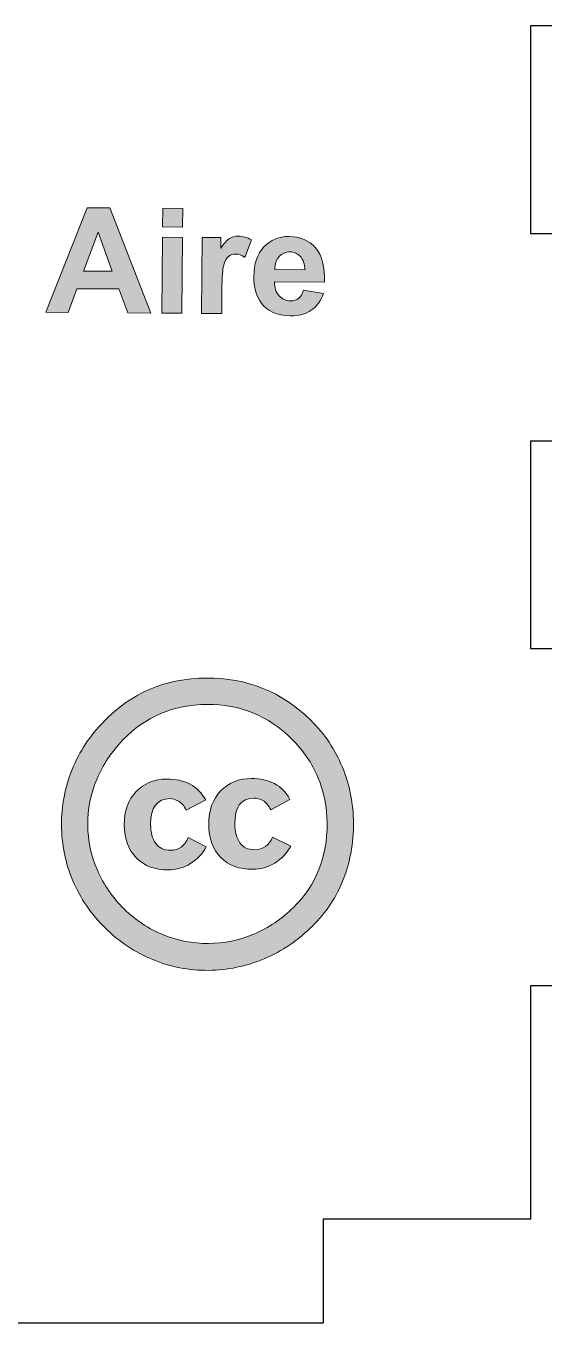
# Model space of a CAD drawing. Header units: inches. Extents: x -69 to 366, y -28 to 237.
# Drawn here: x 121.5 to 146.5, y -27.5 to 35 of the extents above; entities that cross this region are included whole.
import ezdxf

# ---------------------------------------------------------------- set-up
doc = ezdxf.new("R2010")
doc.units = ezdxf.units.IN
doc.header["$MEASUREMENT"] = 0
doc.layers.add('Corte Exterior', color=1, linetype='Continuous')
doc.layers.add('Graba Raster', color=2, linetype='Continuous')

msp = doc.modelspace()

# ---------------------------------------------------------------- hatches: boundary and pattern name
at = {"layer": 'Graba Raster', "true_color": 0x575756}
h = msp.add_hatch(color=251, dxfattribs=at)
h.dxf.hatch_style = 2
h.paths.add_polyline_path([(127.521, 21.117), (126.411, 21.126), (125.98, 22.277), (123.96, 22.292), (123.535, 21.148), (122.453, 21.157), (124.46, 26.192), (125.539, 26.183)])
h.paths.add_polyline_path([(125.659, 23.13), (124.978, 25.009), (124.281, 23.14)])
h = msp.add_hatch(color=251, dxfattribs=at)
h.dxf.hatch_style = 2
h.paths.add_polyline_path([(128.055, 21.113), (128.084, 24.771), (129.052, 24.763), (129.023, 21.105)])
h.paths.add_polyline_path([(128.087, 25.267), (128.095, 26.163), (129.063, 26.155), (129.055, 25.259)])
h = msp.add_hatch(color=251, dxfattribs=at)
h.dxf.hatch_style = 2
edge = h.paths.add_edge_path()
edge.add_spline(control_points=[(130.942, 21.09), (130.942, 21.09), (129.974, 21.098), (129.974, 21.098), (129.974, 21.098), (130.002, 24.756), (130.002, 24.756), (130.002, 24.756), (130.901, 24.75), (130.901, 24.75), (130.901, 24.75), (130.897, 24.229), (130.897, 24.229), (131.053, 24.473), (131.193, 24.634), (131.316, 24.711), (131.44, 24.789), (131.58, 24.826), (131.736, 24.825), (131.956, 24.823), (132.168, 24.761), (132.372, 24.638), (132.372, 24.638), (132.065, 23.796), (132.065, 23.796), (131.903, 23.903), (131.752, 23.957), (131.612, 23.958), (131.476, 23.959), (131.361, 23.922), (131.266, 23.848), (131.171, 23.774), (131.096, 23.64), (131.041, 23.445), (130.986, 23.25), (130.955, 22.841), (130.95, 22.219), (130.95, 22.219), (130.942, 21.09), (130.942, 21.09)], knot_values=[0, 0, 0, 0, 1, 1, 1, 2, 2, 2, 3, 3, 3, 4, 4, 4, 5, 5, 5, 6, 6, 6, 7, 7, 7, 8, 8, 8, 9, 9, 9, 10, 10, 10, 11, 11, 11, 12, 12, 12, 13, 13, 13, 13], degree=3, periodic=1)
h = msp.add_hatch(color=251, dxfattribs=at)
h.dxf.hatch_style = 2
edge = h.paths.add_edge_path()
edge.add_spline(control_points=[(134.889, 22.224), (134.889, 22.224), (135.851, 22.054), (135.851, 22.054), (135.725, 21.701), (135.527, 21.433), (135.258, 21.251), (134.989, 21.067), (134.654, 20.978), (134.251, 20.981), (133.615, 20.986), (133.146, 21.197), (132.844, 21.616), (132.606, 21.95), (132.488, 22.372), (132.492, 22.88), (132.497, 23.486), (132.659, 23.96), (132.978, 24.3), (133.298, 24.641), (133.7, 24.81), (134.185, 24.805), (134.729, 24.801), (135.157, 24.618), (135.469, 24.257), (135.781, 23.895), (135.927, 23.343), (135.907, 22.601), (135.907, 22.601), (133.482, 22.62), (133.482, 22.62), (133.487, 22.334), (133.563, 22.11), (133.711, 21.949), (133.859, 21.788), (134.045, 21.706), (134.267, 21.705), (134.419, 21.704), (134.547, 21.744), (134.651, 21.826), (134.755, 21.908), (134.834, 22.04), (134.889, 22.224)], knot_values=[0, 0, 0, 0, 1, 1, 1, 2, 2, 2, 3, 3, 3, 4, 4, 4, 5, 5, 5, 6, 6, 6, 7, 7, 7, 8, 8, 8, 9, 9, 9, 10, 10, 10, 11, 11, 11, 12, 12, 12, 13, 13, 13, 14, 14, 14, 14], degree=3, periodic=1)
edge = h.paths.add_edge_path()
edge.add_spline(control_points=[(134.951, 23.201), (134.947, 23.481), (134.876, 23.695), (134.739, 23.842), (134.603, 23.989), (134.436, 24.063), (134.238, 24.065), (134.027, 24.066), (133.852, 23.991), (133.713, 23.838), (133.574, 23.685), (133.505, 23.477), (133.505, 23.213), (133.505, 23.213), (134.951, 23.201), (134.951, 23.201)], knot_values=[0, 0, 0, 0, 1, 1, 1, 2, 2, 2, 3, 3, 3, 4, 4, 4, 5, 5, 5, 5], degree=3, periodic=1)
at = {"layer": 'Graba Raster', "true_color": 0x686868}
h = msp.add_hatch(color=251, dxfattribs=at)
h.dxf.hatch_style = 2
edge = h.paths.add_edge_path()
edge.add_spline(control_points=[(130.194, 3.53), (132.164, 3.544), (133.846, 2.868), (135.238, 1.502), (135.905, 0.845), (136.413, 0.091), (136.763, -0.757), (137.112, -1.606), (137.291, -2.507), (137.298, -3.463), (137.304, -4.427), (137.14, -5.332), (136.807, -6.176), (136.474, -7.021), (135.977, -7.769), (135.32, -8.419), (134.637, -9.102), (133.861, -9.627), (132.992, -9.994), (132.123, -10.36), (131.223, -10.547), (130.292, -10.554), (129.362, -10.56), (128.47, -10.389), (127.617, -10.038), (126.764, -9.689), (125.996, -9.178), (125.317, -8.507), (124.637, -7.838), (124.119, -7.08), (123.761, -6.236), (123.403, -5.391), (123.221, -4.5), (123.215, -3.561), (123.208, -2.63), (123.38, -1.735), (123.73, -0.873), (124.08, -0.011), (124.594, 0.762), (125.267, 1.445), (126.599, 2.821), (128.24, 3.517), (130.194, 3.53)], knot_values=[0, 0, 0, 0, 1, 1, 1, 2, 2, 2, 3, 3, 3, 4, 4, 4, 5, 5, 5, 6, 6, 6, 7, 7, 7, 8, 8, 8, 9, 9, 9, 10, 10, 10, 11, 11, 11, 12, 12, 12, 13, 13, 13, 14, 14, 14, 14], degree=3, periodic=1)
edge = h.paths.add_edge_path()
edge.add_spline(control_points=[(130.228, 2.26), (128.619, 2.249), (127.269, 1.678), (126.178, 0.547), (125.629, -0.019), (125.207, -0.652), (124.914, -1.354), (124.622, -2.056), (124.478, -2.789), (124.483, -3.552), (124.489, -4.306), (124.642, -5.032), (124.944, -5.73), (125.247, -6.428), (125.677, -7.049), (126.234, -7.594), (126.791, -8.14), (127.419, -8.555), (128.116, -8.839), (128.814, -9.124), (129.545, -9.263), (130.308, -9.258), (131.062, -9.252), (131.792, -9.101), (132.498, -8.803), (133.205, -8.504), (133.841, -8.077), (134.407, -7.52), (135.498, -6.44), (136.037, -5.09), (136.026, -3.472), (136.02, -2.692), (135.874, -1.956), (135.583, -1.261), (135.294, -0.568), (134.874, 0.049), (134.326, 0.592), (133.187, 1.714), (131.821, 2.271), (130.228, 2.26)], knot_values=[0, 0, 0, 0, 1, 1, 1, 2, 2, 2, 3, 3, 3, 4, 4, 4, 5, 5, 5, 6, 6, 6, 7, 7, 7, 8, 8, 8, 9, 9, 9, 10, 10, 10, 11, 11, 11, 12, 12, 12, 13, 13, 13, 13], degree=3, periodic=1)
edge = h.paths.add_edge_path()
edge.add_spline(control_points=[(130.172, -2.344), (130.172, -2.344), (129.232, -2.841), (129.232, -2.841), (129.13, -2.631), (129.006, -2.486), (128.858, -2.403), (128.711, -2.321), (128.574, -2.279), (128.448, -2.28), (127.82, -2.284), (127.508, -2.701), (127.514, -3.532), (127.516, -3.908), (127.598, -4.21), (127.758, -4.436), (127.919, -4.661), (128.155, -4.772), (128.465, -4.77), (128.876, -4.767), (129.164, -4.564), (129.329, -4.16), (129.329, -4.16), (130.199, -4.595), (130.199, -4.595), (130.018, -4.94), (129.763, -5.212), (129.438, -5.411), (129.113, -5.611), (128.753, -5.711), (128.359, -5.714), (127.73, -5.719), (127.221, -5.529), (126.833, -5.146), (126.445, -4.763), (126.248, -4.227), (126.243, -3.541), (126.239, -2.87), (126.43, -2.336), (126.817, -1.94), (127.204, -1.543), (127.696, -1.343), (128.291, -1.339), (129.163, -1.332), (129.79, -1.667), (130.172, -2.344)], knot_values=[0, 0, 0, 0, 1, 1, 1, 2, 2, 2, 3, 3, 3, 4, 4, 4, 5, 5, 5, 6, 6, 6, 7, 7, 7, 8, 8, 8, 9, 9, 9, 10, 10, 10, 11, 11, 11, 12, 12, 12, 13, 13, 13, 14, 14, 14, 15, 15, 15, 15], degree=3, periodic=1)
edge = h.paths.add_edge_path()
edge.add_spline(control_points=[(134.233, -2.315), (134.233, -2.315), (133.306, -2.812), (133.306, -2.812), (133.204, -2.604), (133.08, -2.457), (132.932, -2.375), (132.785, -2.293), (132.644, -2.251), (132.51, -2.252), (131.881, -2.257), (131.57, -2.673), (131.575, -3.503), (131.577, -3.881), (131.659, -4.182), (131.82, -4.407), (131.981, -4.633), (132.217, -4.745), (132.527, -4.742), (132.937, -4.739), (133.225, -4.536), (133.39, -4.132), (133.39, -4.132), (134.273, -4.567), (134.273, -4.567), (134.083, -4.912), (133.824, -5.184), (133.5, -5.383), (133.175, -5.582), (132.819, -5.683), (132.434, -5.686), (131.797, -5.691), (131.286, -5.502), (130.901, -5.118), (130.517, -4.735), (130.323, -4.2), (130.318, -3.513), (130.313, -2.842), (130.505, -2.308), (130.892, -1.912), (131.279, -1.515), (131.77, -1.314), (132.365, -1.31), (133.237, -1.304), (133.86, -1.639), (134.233, -2.315)], knot_values=[0, 0, 0, 0, 1, 1, 1, 2, 2, 2, 3, 3, 3, 4, 4, 4, 5, 5, 5, 6, 6, 6, 7, 7, 7, 8, 8, 8, 9, 9, 9, 10, 10, 10, 11, 11, 11, 12, 12, 12, 13, 13, 13, 14, 14, 14, 15, 15, 15, 15], degree=3, periodic=1)

# ---------------------------------------------------------------- linework, layer by layer
at = {"layer": 'Corte Exterior', "color": 7, "lineweight": 30, "true_color": 0xffffff}
for points in [[(150.843, 34.951), (145.843, 34.951), (145.843, 24.951), (150.843, 24.951)], [(150.843, 14.951), (145.843, 14.951), (145.843, 4.951), (150.843, 4.951)], [(150.843, -11.299), (145.843, -11.299), (145.843, -22.549), (135.843, -22.549), (135.843, -27.549), (120.843, -27.549), (120.843, -22.549), (110.843, -22.549), (110.843, -27.549), (100.843, -27.549), (100.843, -22.549), (90.843, -22.549), (90.843, -27.549), (80.843, -27.549)]]:
    msp.add_lwpolyline(points, dxfattribs=at)
at = {"layer": 'Graba Raster', "lineweight": 0}
for points in [[(127.521, 21.117), (126.411, 21.126), (125.98, 22.277), (123.96, 22.292), (123.535, 21.148), (122.453, 21.157), (124.46, 26.192), (125.539, 26.183), (127.521, 21.117)], [(128.087, 25.267), (128.095, 26.163), (129.063, 26.155), (129.055, 25.259), (128.087, 25.267)], [(125.659, 23.13), (124.978, 25.009), (124.281, 23.14), (125.659, 23.13)], [(128.055, 21.113), (128.084, 24.771), (129.052, 24.763), (129.023, 21.105), (128.055, 21.113)]]:
    msp.add_lwpolyline(points, dxfattribs=at)
for points, knots in [([(130.942, 21.09), (130.942, 21.09), (129.974, 21.098), (129.974, 21.098), (129.974, 21.098), (130.002, 24.756), (130.002, 24.756), (130.002, 24.756), (130.901, 24.75), (130.901, 24.75), (130.901, 24.75), (130.897, 24.229), (130.897, 24.229), (131.053, 24.473), (131.193, 24.634), (131.316, 24.711), (131.44, 24.789), (131.58, 24.826), (131.736, 24.825), (131.956, 24.823), (132.168, 24.761), (132.372, 24.638), (132.372, 24.638), (132.065, 23.796), (132.065, 23.796), (131.903, 23.903), (131.752, 23.957), (131.612, 23.958), (131.476, 23.959), (131.361, 23.922), (131.266, 23.848), (131.171, 23.774), (131.096, 23.64), (131.041, 23.445), (130.986, 23.25), (130.955, 22.841), (130.95, 22.219), (130.95, 22.219), (130.942, 21.09), (130.942, 21.09)], [0, 0, 0, 0, 1, 1, 1, 2, 2, 2, 3, 3, 3, 4, 4, 4, 5, 5, 5, 6, 6, 6, 7, 7, 7, 8, 8, 8, 9, 9, 9, 10, 10, 10, 11, 11, 11, 12, 12, 12, 13, 13, 13, 13]), ([(134.889, 22.224), (134.889, 22.224), (135.851, 22.054), (135.851, 22.054), (135.725, 21.701), (135.527, 21.433), (135.258, 21.251), (134.989, 21.067), (134.654, 20.978), (134.251, 20.981), (133.615, 20.986), (133.146, 21.197), (132.844, 21.616), (132.606, 21.95), (132.488, 22.372), (132.492, 22.88), (132.497, 23.486), (132.659, 23.96), (132.978, 24.3), (133.298, 24.641), (133.7, 24.81), (134.185, 24.805), (134.729, 24.801), (135.157, 24.618), (135.469, 24.257), (135.781, 23.895), (135.927, 23.343), (135.907, 22.601), (135.907, 22.601), (133.482, 22.62), (133.482, 22.62), (133.487, 22.334), (133.563, 22.11), (133.711, 21.949), (133.859, 21.788), (134.045, 21.706), (134.267, 21.705), (134.419, 21.704), (134.547, 21.744), (134.651, 21.826), (134.755, 21.908), (134.834, 22.04), (134.889, 22.224)], [0, 0, 0, 0, 1, 1, 1, 2, 2, 2, 3, 3, 3, 4, 4, 4, 5, 5, 5, 6, 6, 6, 7, 7, 7, 8, 8, 8, 9, 9, 9, 10, 10, 10, 11, 11, 11, 12, 12, 12, 13, 13, 13, 14, 14, 14, 14]), ([(134.951, 23.201), (134.947, 23.481), (134.876, 23.695), (134.739, 23.842), (134.603, 23.989), (134.436, 24.063), (134.238, 24.065), (134.027, 24.066), (133.852, 23.991), (133.713, 23.838), (133.574, 23.685), (133.505, 23.477), (133.505, 23.213), (133.505, 23.213), (134.951, 23.201), (134.951, 23.201)], [0, 0, 0, 0, 1, 1, 1, 2, 2, 2, 3, 3, 3, 4, 4, 4, 5, 5, 5, 5]), ([(130.194, 3.53), (132.164, 3.544), (133.846, 2.868), (135.238, 1.502), (135.905, 0.845), (136.413, 0.091), (136.763, -0.757), (137.112, -1.606), (137.291, -2.507), (137.298, -3.463), (137.304, -4.427), (137.14, -5.332), (136.807, -6.176), (136.474, -7.021), (135.977, -7.769), (135.32, -8.419), (134.637, -9.102), (133.861, -9.627), (132.992, -9.994), (132.123, -10.36), (131.223, -10.547), (130.292, -10.554), (129.362, -10.56), (128.47, -10.389), (127.617, -10.038), (126.764, -9.689), (125.996, -9.178), (125.317, -8.507), (124.637, -7.838), (124.119, -7.08), (123.761, -6.236), (123.403, -5.391), (123.221, -4.5), (123.215, -3.561), (123.208, -2.63), (123.38, -1.735), (123.73, -0.873), (124.08, -0.011), (124.594, 0.762), (125.267, 1.445), (126.599, 2.821), (128.24, 3.517), (130.194, 3.53)], [0, 0, 0, 0, 1, 1, 1, 2, 2, 2, 3, 3, 3, 4, 4, 4, 5, 5, 5, 6, 6, 6, 7, 7, 7, 8, 8, 8, 9, 9, 9, 10, 10, 10, 11, 11, 11, 12, 12, 12, 13, 13, 13, 14, 14, 14, 14]), ([(130.228, 2.26), (128.619, 2.249), (127.269, 1.678), (126.178, 0.547), (125.629, -0.019), (125.207, -0.652), (124.914, -1.354), (124.622, -2.056), (124.478, -2.789), (124.483, -3.552), (124.489, -4.306), (124.642, -5.032), (124.944, -5.73), (125.247, -6.428), (125.677, -7.049), (126.234, -7.594), (126.791, -8.14), (127.419, -8.555), (128.116, -8.839), (128.814, -9.124), (129.545, -9.263), (130.308, -9.258), (131.062, -9.252), (131.792, -9.101), (132.498, -8.803), (133.205, -8.504), (133.841, -8.077), (134.407, -7.52), (135.498, -6.44), (136.037, -5.09), (136.026, -3.472), (136.02, -2.692), (135.874, -1.956), (135.583, -1.261), (135.294, -0.568), (134.874, 0.049), (134.326, 0.592), (133.187, 1.714), (131.821, 2.271), (130.228, 2.26)], [0, 0, 0, 0, 1, 1, 1, 2, 2, 2, 3, 3, 3, 4, 4, 4, 5, 5, 5, 6, 6, 6, 7, 7, 7, 8, 8, 8, 9, 9, 9, 10, 10, 10, 11, 11, 11, 12, 12, 12, 13, 13, 13, 13]), ([(130.172, -2.344), (130.172, -2.344), (129.232, -2.841), (129.232, -2.841), (129.13, -2.631), (129.006, -2.486), (128.858, -2.403), (128.711, -2.321), (128.574, -2.279), (128.448, -2.28), (127.82, -2.284), (127.508, -2.701), (127.514, -3.532), (127.516, -3.908), (127.598, -4.21), (127.758, -4.436), (127.919, -4.661), (128.155, -4.772), (128.465, -4.77), (128.876, -4.767), (129.164, -4.564), (129.329, -4.16), (129.329, -4.16), (130.199, -4.595), (130.199, -4.595), (130.018, -4.94), (129.763, -5.212), (129.438, -5.411), (129.113, -5.611), (128.753, -5.711), (128.359, -5.714), (127.73, -5.719), (127.221, -5.529), (126.833, -5.146), (126.445, -4.763), (126.248, -4.227), (126.243, -3.541), (126.239, -2.87), (126.43, -2.336), (126.817, -1.94), (127.204, -1.543), (127.696, -1.343), (128.291, -1.339), (129.163, -1.332), (129.79, -1.667), (130.172, -2.344)], [0, 0, 0, 0, 1, 1, 1, 2, 2, 2, 3, 3, 3, 4, 4, 4, 5, 5, 5, 6, 6, 6, 7, 7, 7, 8, 8, 8, 9, 9, 9, 10, 10, 10, 11, 11, 11, 12, 12, 12, 13, 13, 13, 14, 14, 14, 15, 15, 15, 15]), ([(134.233, -2.315), (134.233, -2.315), (133.306, -2.812), (133.306, -2.812), (133.204, -2.604), (133.08, -2.457), (132.932, -2.375), (132.785, -2.293), (132.644, -2.251), (132.51, -2.252), (131.881, -2.257), (131.57, -2.673), (131.575, -3.503), (131.577, -3.881), (131.659, -4.182), (131.82, -4.407), (131.981, -4.633), (132.217, -4.745), (132.527, -4.742), (132.937, -4.739), (133.225, -4.536), (133.39, -4.132), (133.39, -4.132), (134.273, -4.567), (134.273, -4.567), (134.083, -4.912), (133.824, -5.184), (133.5, -5.383), (133.175, -5.582), (132.819, -5.683), (132.434, -5.686), (131.797, -5.691), (131.286, -5.502), (130.901, -5.118), (130.517, -4.735), (130.323, -4.2), (130.318, -3.513), (130.313, -2.842), (130.505, -2.308), (130.892, -1.912), (131.279, -1.515), (131.77, -1.314), (132.365, -1.31), (133.237, -1.304), (133.86, -1.639), (134.233, -2.315)], [0, 0, 0, 0, 1, 1, 1, 2, 2, 2, 3, 3, 3, 4, 4, 4, 5, 5, 5, 6, 6, 6, 7, 7, 7, 8, 8, 8, 9, 9, 9, 10, 10, 10, 11, 11, 11, 12, 12, 12, 13, 13, 13, 14, 14, 14, 15, 15, 15, 15])]:
    msp.add_open_spline(points, degree=3, knots=knots, dxfattribs=at)

doc.saveas('drawing.dxf')
